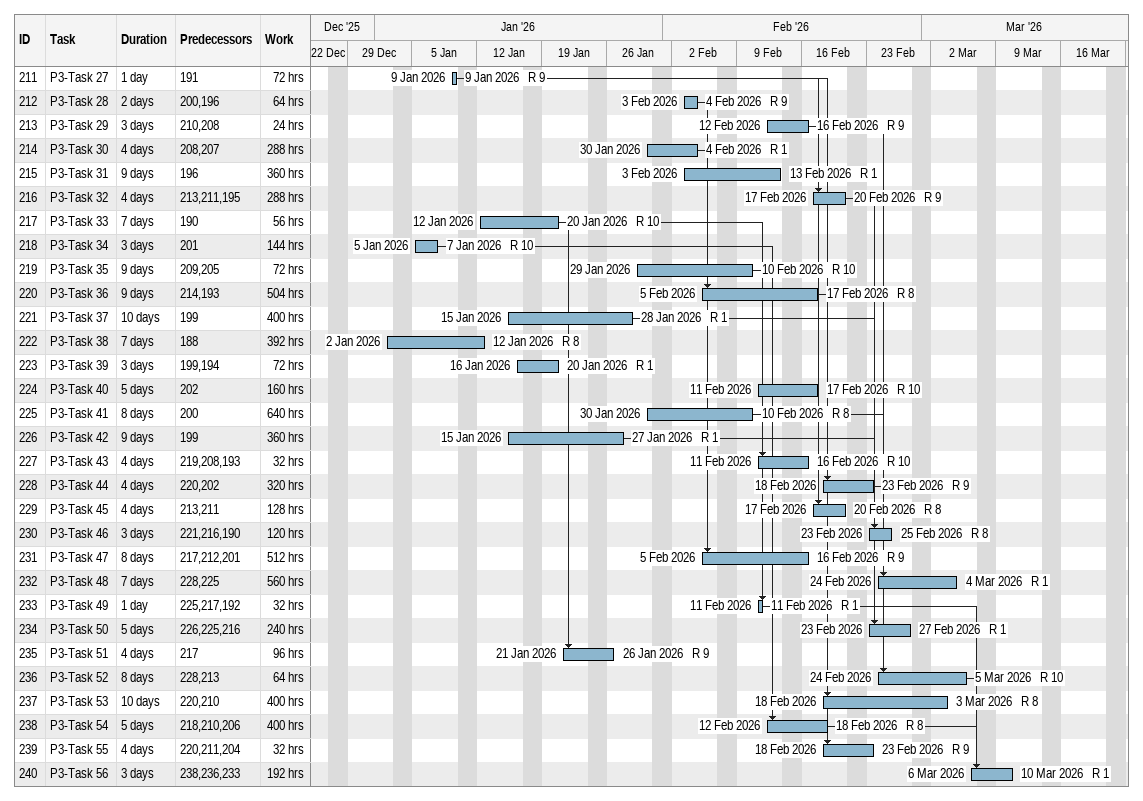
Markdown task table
| ID | Task | Duration | Start | Finish | Predecessors | Resources | Work (h) |
|---|---|---|---|---|---|---|---|
| 211 | P3-Task 27 | 1d | 2026-01-09 | 2026-01-09 | 191 | R 9 | 72 |
| 212 | P3-Task 28 | 2d | 2026-02-03 | 2026-02-04 | 200, 196 | R 9 | 64 |
| 213 | P3-Task 29 | 3d | 2026-02-12 | 2026-02-16 | 210, 208 | R 9 | 24 |
| 214 | P3-Task 30 | 4d | 2026-01-30 | 2026-02-04 | 208, 207 | R 1 | 288 |
| 215 | P3-Task 31 | 9d | 2026-02-03 | 2026-02-13 | 196 | R 1 | 360 |
| 216 | P3-Task 32 | 4d | 2026-02-17 | 2026-02-20 | 213, 211, 195 | R 9 | 288 |
| 217 | P3-Task 33 | 7d | 2026-01-12 | 2026-01-20 | 190 | R 10 | 56 |
| 218 | P3-Task 34 | 3d | 2026-01-05 | 2026-01-07 | 201 | R 10 | 144 |
| 219 | P3-Task 35 | 9d | 2026-01-29 | 2026-02-10 | 209, 205 | R 10 | 72 |
| 220 | P3-Task 36 | 9d | 2026-02-05 | 2026-02-17 | 214, 193 | R 8 | 504 |
| 221 | P3-Task 37 | 10d | 2026-01-15 | 2026-01-28 | 199 | R 1 | 400 |
| 222 | P3-Task 38 | 7d | 2026-01-02 | 2026-01-12 | 188 | R 8 | 392 |
| 223 | P3-Task 39 | 3d | 2026-01-16 | 2026-01-20 | 199, 194 | R 1 | 72 |
| 224 | P3-Task 40 | 5d | 2026-02-11 | 2026-02-17 | 202 | R 10 | 160 |
| 225 | P3-Task 41 | 8d | 2026-01-30 | 2026-02-10 | 200 | R 8 | 640 |
| 226 | P3-Task 42 | 9d | 2026-01-15 | 2026-01-27 | 199 | R 1 | 360 |
| 227 | P3-Task 43 | 4d | 2026-02-11 | 2026-02-16 | 219, 208, 193 | R 10 | 32 |
| 228 | P3-Task 44 | 4d | 2026-02-18 | 2026-02-23 | 220, 202 | R 9 | 320 |
| 229 | P3-Task 45 | 4d | 2026-02-17 | 2026-02-20 | 213, 211 | R 8 | 128 |
| 230 | P3-Task 46 | 3d | 2026-02-23 | 2026-02-25 | 221, 216, 190 | R 8 | 120 |
| 231 | P3-Task 47 | 8d | 2026-02-05 | 2026-02-16 | 217, 212, 201 | R 9 | 512 |
| 232 | P3-Task 48 | 7d | 2026-02-24 | 2026-03-04 | 228, 225 | R 1 | 560 |
| 233 | P3-Task 49 | 1d | 2026-02-11 | 2026-02-11 | 225, 217, 192 | R 1 | 32 |
| 234 | P3-Task 50 | 5d | 2026-02-23 | 2026-02-27 | 226, 225, 216 | R 1 | 240 |
| 235 | P3-Task 51 | 4d | 2026-01-21 | 2026-01-26 | 217 | R 9 | 96 |
| 236 | P3-Task 52 | 8d | 2026-02-24 | 2026-03-05 | 228, 213 | R 10 | 64 |
| 237 | P3-Task 53 | 10d | 2026-02-18 | 2026-03-03 | 220, 210 | R 8 | 400 |
| 238 | P3-Task 54 | 5d | 2026-02-12 | 2026-02-18 | 218, 210, 206 | R 8 | 400 |
| 239 | P3-Task 55 | 4d | 2026-02-18 | 2026-02-23 | 220, 211, 204 | R 9 | 32 |
| 240 | P3-Task 56 | 3d | 2026-03-06 | 2026-03-10 | 238, 236, 233 | R 1 | 192 |
